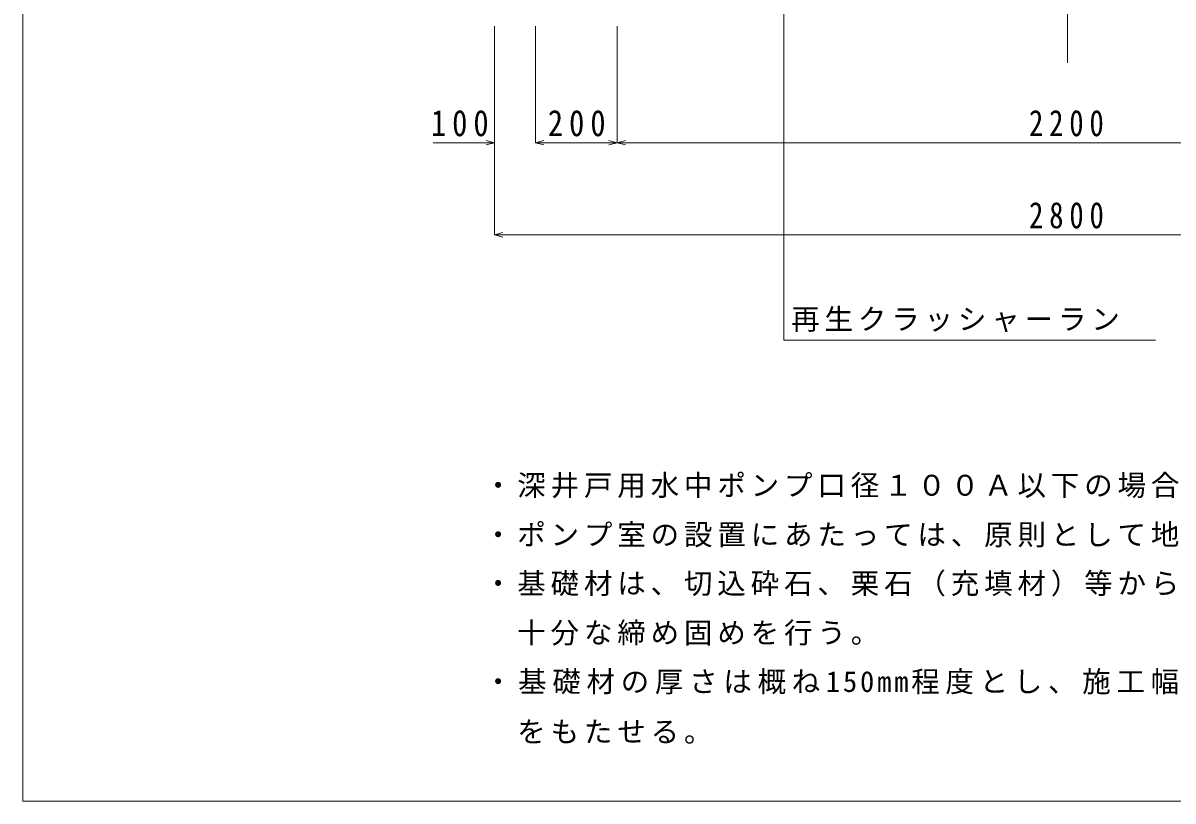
# Model space of a CAD drawing. Units: millimetres, scale not verified. Extents: x -5968 to 5968, y -4228 to 4228.
# Drawn here: x -5968 to -3158, y -4228 to -2327 of the extents above; entities that cross this region are included whole.
import ezdxf

# ---------------------------------------------------------------- set-up
doc = ezdxf.new("R2010")
doc.units = ezdxf.units.MM
doc.header["$LTSCALE"] = 30
doc.linetypes.add('CHAIN2', pattern=[12, 9, -1, 1, -1])
for name, color, linetype, lineweight in [('0-1_製品図', 4, 'Continuous', 9), ('0-A_蓋', 3, 'Continuous', 9), ('1-0', 7, 'Continuous', 9)]:
    doc.layers.add(name, color=color, linetype=linetype, lineweight=lineweight)
doc.styles.add('ＭＳ ゴシック', font='')
doc.styles.get('ＭＳ ゴシック').set_extended_font_data('MS Gothic')

msp = doc.modelspace()

# ---------------------------------------------------------------- linework, layer by layer
at = {"layer": '0-1_製品図', "color": 7, "linetype": 'CHAIN2'}
msp.add_line((-3415.93, -450), (-3415.93, -2424.88), dxfattribs=at)
at = {"layer": '0-1_製品図', "color": 7}
for p, q in [((-4109.45, -2247.54), (-4109.45, -3102.34)), ((-4109.45, -3102.34), (-3200.85, -3102.34))]:
    msp.add_line(p, q, dxfattribs=at)
at = {"layer": '0-1_製品図'}
for p, q in [((-4815.93, -2619.77), (-4815.93, -2334.77)), ((-4715.93, -2619.77), (-4715.93, -2334.77)), ((-4515.93, -2619.77), (-4515.93, -2334.77)), ((-4815.93, -2619.77), (-4965.93, -2619.77)), ((-4815.93, -2619.77), (-4836.21, -2614.33)), ((-4815.93, -2619.77), (-4836.21, -2625.2)), ((-4815.93, -2844.77), (-4815.93, -2619.77)), ((-4715.93, -2619.77), (-4695.64, -2614.33)), ((-4715.93, -2619.77), (-4565.93, -2619.77)), ((-4715.93, -2619.77), (-4695.64, -2625.2)), ((-4515.93, -2619.77), (-4665.93, -2619.77)), ((-4515.93, -2619.77), (-4536.21, -2614.33)), ((-4515.93, -2619.77), (-4536.21, -2625.2)), ((-4515.93, -2619.77), (-4495.64, -2614.33)), ((-4515.93, -2619.77), (-4365.93, -2619.77)), ((-4515.93, -2619.77), (-2316.38, -2619.77)), ((-4815.93, -2844.77), (-4795.64, -2839.33)), ((-2015.93, -2844.77), (-4815.93, -2844.77)), ((-4815.93, -2844.77), (-4795.64, -2850.2))]:
    msp.add_line(p, q, dxfattribs=at)
msp.add_lwpolyline([(-4715.93, -2619.77), (-4515.93, -2619.77), (-4495.64, -2625.2)], dxfattribs=at)
at = {"layer": '1-0', "color": 5}
for p, q in [((-5967.67, 4227.98), (-5967.67, -4227.98)), ((-5967.67, -4227.98), (5967.67, -4227.98))]:
    msp.add_line(p, q, dxfattribs=at)

# ---------------------------------------------------------------- texts
at = {"layer": '0-1_製品図', "color": 7, "attachment_point": 7, "style": 'ＭＳ ゴシック'}
for s, insert, char_height in [('\\T1.4;\\W0.85;100', (-4971.17, -2604.77), 64.15), ('\\T1.4;\\W0.85;200', (-4685.53, -2604.77), 64.15), ('\\T1.41;\\W0.8;2200', (-3510.17, -2604.77), 64.15), ('\\T1.41;\\W0.8;2800', (-3509.95, -2829.77), 64.15), ('\\T1.17;再生クラッシャーラン', (-4091.21, -3082.45), 51.05)]:
    msp.add_mtext(s, dxfattribs=dict(at, insert=insert, char_height=char_height))
at = {"layer": '0-A_蓋', "color": 7, "char_height": 51.05, "attachment_point": 7, "style": 'ＭＳ ゴシック'}
for s, insert in [('\\T1.17;・深井戸用水中ポンプ口径１００Ａ以下の場合に適用する。', (-4841.87, -3488.4)), ('\\T1.17;・ポンプ室の設置にあたっては、原則として地盤高と同レベルに仕上げる。', (-4841.87, -3608.4)), ('\\T1.17;・基礎材は、切込砕石、栗石（充填材）等から選定し、施工にあたっては、', (-4841.87, -3728.4)), ('\\T1.17;\u3000十分な締め固めを行う。', (-4841.87, -3848.4)), ('\\T1.2;・基礎材の厚さは概ね150mm程度とし、施工幅は施工に必要な余裕（500mm以上）', (-4841.87, -3968.4)), ('\\T1.17;\u3000をもたせる。', (-4841.87, -4088.4))]:
    msp.add_mtext(s, dxfattribs=dict(at, insert=insert))

doc.saveas('drawing.dxf')
